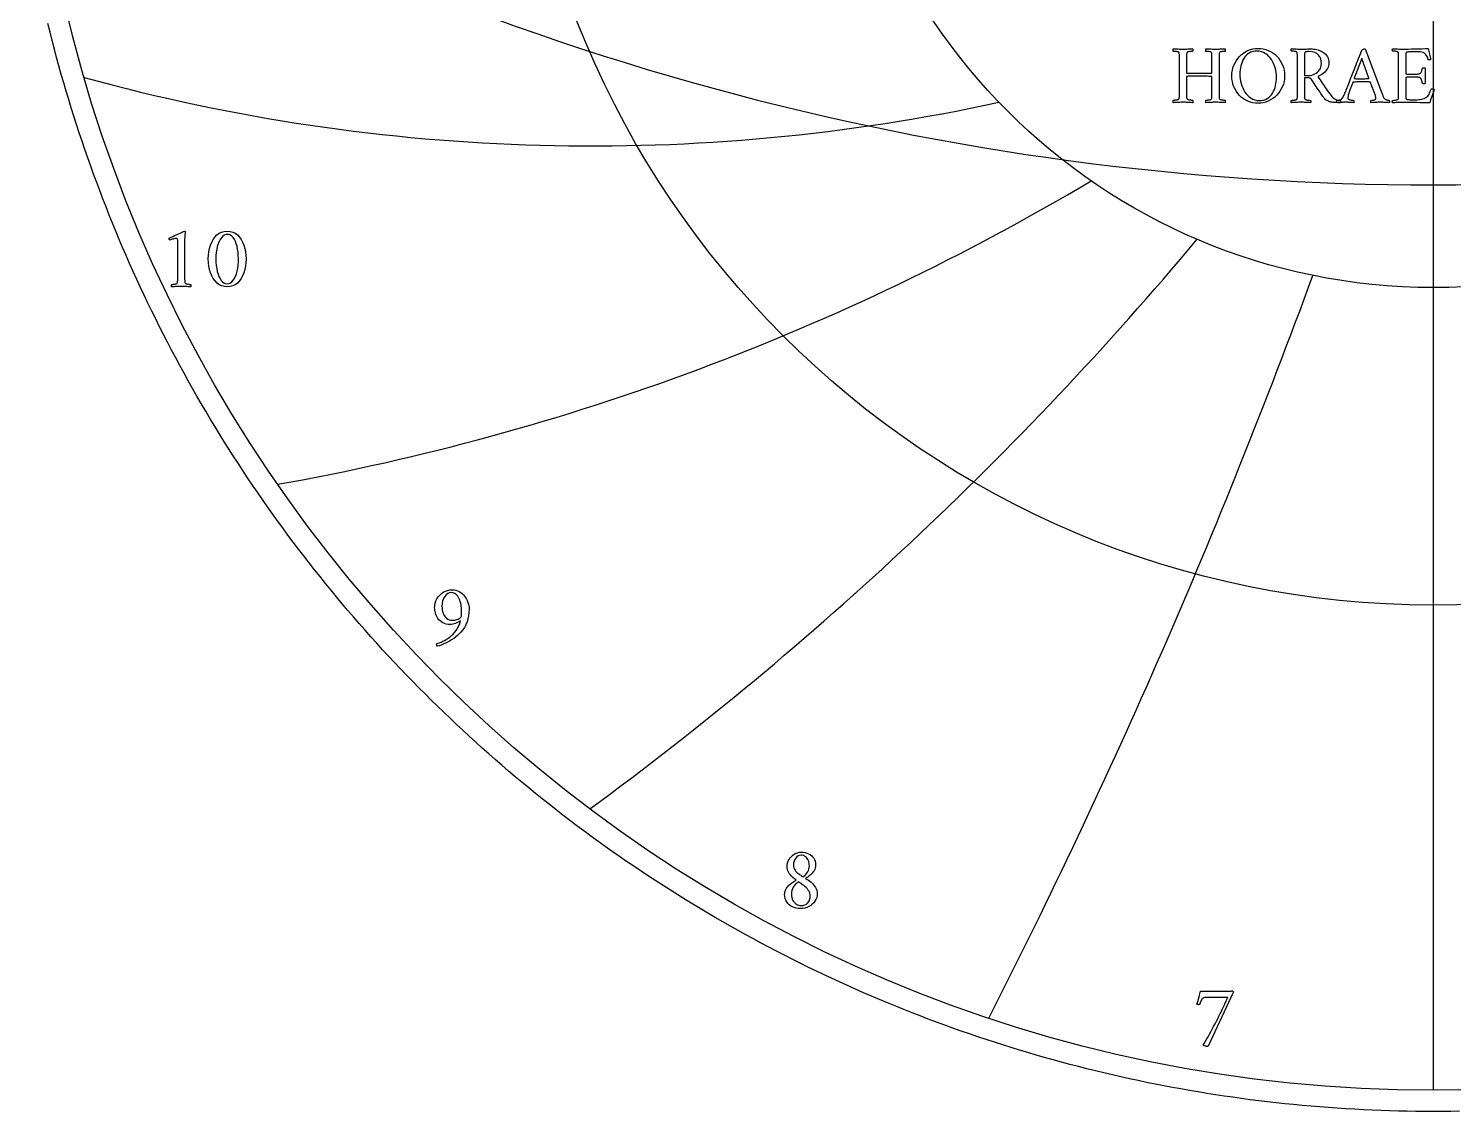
# Model space of a CAD drawing. Header units: millimetres. Extents: x -96 to 96, y -96 to 98.
# Drawn here: x -94.5 to 1.4, y -95.9 to -23.1 of the extents above; entities that cross this region are included whole.
import ezdxf

# ---------------------------------------------------------------- set-up
doc = ezdxf.new("R2010")
doc.units = ezdxf.units.MM
for name, color, linetype in [('CUT_OUTER', 1, 'Continuous'), ('ENGRAVE', 7, 'Continuous'), ('ENGRAVE_FINE', 8, 'Continuous'), ('TEXT', 5, 'Continuous')]:
    doc.layers.add(name, color=color, linetype=linetype)

msp = doc.modelspace()

# ---------------------------------------------------------------- linework, layer by layer
at = {"layer": 'CUT_OUTER'}
msp.add_lwpolyline([(1.7657, -95.9087), (1.1771, -95.9178), (0.5886, -95.9232), (0, -95.925), (-0.5886, -95.9232), (-1.1771, -95.9178), (-1.7657, -95.9087), (-2.3541, -95.8961), (-2.9425, -95.8799), (-3.5307, -95.86), (-4.1189, -95.8365), (-4.7068, -95.8095), (-5.2946, -95.7788), (-5.8822, -95.7445), (-6.4696, -95.7066), (-7.0567, -95.6651), (-7.6435, -95.62), (-8.2301, -95.5713), (-8.8164, -95.519), (-9.4023, -95.4631), (-9.9879, -95.4036), (-10.5731, -95.3405), (-11.1579, -95.2739), (-11.7422, -95.2036), (-12.3262, -95.1298), (-12.9097, -95.0523), (-13.4926, -94.9713), (-14.0751, -94.8868), (-14.6571, -94.7986), (-15.2385, -94.7069), (-15.8193, -94.6116), (-16.3995, -94.5128), (-16.9791, -94.4104), (-17.5581, -94.3044), (-18.1364, -94.1949), (-18.714, -94.0818), (-19.291, -93.9652), (-19.8672, -93.8451), (-20.4426, -93.7214), (-21.0173, -93.5942), (-21.5912, -93.4635), (-22.1642, -93.3293), (-22.7365, -93.1915), (-23.3079, -93.0502), (-23.8784, -92.9055), (-24.448, -92.7572), (-25.0167, -92.6055), (-25.5844, -92.4502), (-26.1512, -92.2915), (-26.717, -92.1293), (-27.2818, -91.9636), (-27.8456, -91.7945), (-28.4083, -91.6219), (-28.9699, -91.4459), (-29.5305, -91.2664), (-30.0899, -91.0835), (-30.6482, -90.8971), (-31.2054, -90.7074), (-31.7614, -90.5142), (-32.3162, -90.3176), (-32.8697, -90.1176), (-33.4221, -89.9142), (-33.9731, -89.7075), (-34.5229, -89.4973), (-35.0714, -89.2838), (-35.6186, -89.0669), (-36.1644, -88.8467), (-36.7089, -88.6231), (-37.252, -88.3962), (-37.7937, -88.166), (-38.334, -87.9324), (-38.8728, -87.6956), (-39.4101, -87.4554), (-39.946, -87.2119), (-40.4804, -86.9652), (-41.0132, -86.7152), (-41.5445, -86.4619), (-42.0743, -86.2053), (-42.6024, -85.9456), (-43.129, -85.6825), (-43.6539, -85.4163), (-44.1772, -85.1468), (-44.6988, -84.8742), (-45.2187, -84.5983), (-45.737, -84.3192), (-46.2535, -84.037), (-46.7682, -83.7516), (-47.2813, -83.4631), (-47.7925, -83.1714), (-48.3019, -82.8766), (-48.8095, -82.5787), (-49.3153, -82.2776), (-49.8192, -81.9735), (-50.3213, -81.6662), (-50.8214, -81.3559), (-51.3196, -81.0426), (-51.8159, -80.7262), (-52.3103, -80.4067), (-52.8027, -80.0842), (-53.2931, -79.7587), (-53.7815, -79.4302), (-54.2678, -79.0987), (-54.7521, -78.7643), (-55.2344, -78.4268), (-55.7146, -78.0864), (-56.1927, -77.7431), (-56.6686, -77.3969), (-57.1425, -77.0477), (-57.6141, -76.6956), (-58.0836, -76.3407), (-58.551, -75.9828), (-59.0161, -75.6221), (-59.479, -75.2586), (-59.9396, -74.8922), (-60.398, -74.523), (-60.8542, -74.151), (-61.308, -73.7762), (-61.7595, -73.3987), (-62.2087, -73.0183), (-62.6556, -72.6353), (-63.1001, -72.2494), (-63.5422, -71.8609), (-63.982, -71.4697), (-64.4193, -71.0757), (-64.8542, -70.6791), (-65.2867, -70.2799), (-65.7167, -69.8779), (-66.1442, -69.4734), (-66.5692, -69.0662), (-66.9917, -68.6565), (-67.4117, -68.2441), (-67.8292, -67.8292), (-68.2441, -67.4117), (-68.6565, -66.9917), (-69.0662, -66.5692), (-69.4734, -66.1442), (-69.8779, -65.7167), (-70.2799, -65.2867), (-70.6791, -64.8542), (-71.0757, -64.4193), (-71.4697, -63.982), (-71.8609, -63.5422), (-72.2494, -63.1001), (-72.6353, -62.6556), (-73.0183, -62.2087), (-73.3987, -61.7595), (-73.7762, -61.308), (-74.151, -60.8542), (-74.523, -60.398), (-74.8922, -59.9396), (-75.2586, -59.479), (-75.6221, -59.0161), (-75.9828, -58.551), (-76.3407, -58.0836), (-76.6956, -57.6141), (-77.0477, -57.1425), (-77.3969, -56.6686), (-77.7431, -56.1927), (-78.0864, -55.7146), (-78.4268, -55.2344), (-78.7643, -54.7521), (-79.0987, -54.2678), (-79.4302, -53.7815), (-79.7587, -53.2931), (-80.0842, -52.8027), (-80.4067, -52.3103), (-80.7262, -51.8159), (-81.0426, -51.3196), (-81.3559, -50.8214), (-81.6662, -50.3213), (-81.9735, -49.8192), (-82.2776, -49.3153), (-82.5787, -48.8095), (-82.8766, -48.3019), (-83.1714, -47.7925), (-83.4631, -47.2813), (-83.7516, -46.7682), (-84.037, -46.2535), (-84.3192, -45.737), (-84.5983, -45.2187), (-84.8742, -44.6988), (-85.1468, -44.1772), (-85.4163, -43.6539), (-85.6825, -43.129), (-85.9456, -42.6024), (-86.2053, -42.0743), (-86.4619, -41.5445), (-86.7152, -41.0132), (-86.9652, -40.4804), (-87.2119, -39.946), (-87.4554, -39.4101), (-87.6956, -38.8728), (-87.9324, -38.334), (-88.166, -37.7937), (-88.3962, -37.252), (-88.6231, -36.7089), (-88.8467, -36.1644), (-89.0669, -35.6186), (-89.2838, -35.0714), (-89.4973, -34.5229), (-89.7075, -33.9731), (-89.9142, -33.4221), (-90.1176, -32.8697), (-90.3176, -32.3162), (-90.5142, -31.7614), (-90.7074, -31.2054), (-90.8971, -30.6482), (-91.0835, -30.0899), (-91.2664, -29.5305), (-91.4459, -28.9699), (-91.6219, -28.4083), (-91.7945, -27.8456), (-91.9636, -27.2818), (-92.1293, -26.717), (-92.2915, -26.1512), (-92.4502, -25.5844), (-92.6055, -25.0167), (-92.7572, -24.448), (-92.9055, -23.8784), (-93.0502, -23.3079), (-93.1915, -22.7365)], dxfattribs=at)
at = {"layer": 'ENGRAVE'}
for points in [[(0, -94.5), (0, 94.5)], [(0, -94.5), (0, -40.492)]]:
    msp.add_lwpolyline(points, dxfattribs=at)
for radius in [94.5, 61.8587, 40.492]:
    msp.add_circle((0, 0), radius, dxfattribs=at)
for centre, radius, start, end in [((-56.5991, 98.0326), 128.9975, 254.649234, 282.251734), ((-106.2724, 106.2724), 162.5243, 280.110978, 300.812853), ((-194.6449, 112.3783), 233.1137, 306.268884, 320.070135), ((-433.4093, 116.1317), 452.9422, 332.979731, 339.880356)]:
    msp.add_arc(centre, radius, start, end, dxfattribs=at)
at = {"layer": 'ENGRAVE_FINE'}
msp.add_arc((0, 150.0866), 183.6731, 239.147014, 300.852986, dxfattribs=at)
at = {"layer": 'TEXT'}
for points in [[(-16.8388, -24.451), (-16.7583, -24.4504), (-16.6788, -24.4489), (-16.6004, -24.4463), (-16.523, -24.4426), (-16.4453, -24.4386), (-16.3658, -24.4349), (-16.2846, -24.4316), (-16.2017, -24.4286), (-16.1921, -24.4424), (-16.1856, -24.4614), (-16.1823, -24.4857), (-16.1821, -24.5152), (-16.1844, -24.5448), (-16.1884, -24.569), (-16.1942, -24.5881), (-16.2017, -24.6019), (-16.2219, -24.6024), (-16.2492, -24.604), (-16.2834, -24.6066), (-16.3246, -24.6102), (-16.3686, -24.615), (-16.4112, -24.6207), (-16.4525, -24.6275), (-16.4923, -24.6354), (-16.5272, -24.6448), (-16.5538, -24.6564), (-16.5719, -24.67), (-16.5817, -24.6857), (-16.5892, -24.7157), (-16.595, -24.75), (-16.599, -24.7884), (-16.6013, -24.831), (-16.6025, -24.8768), (-16.6034, -24.9246), (-16.6039, -24.9746), (-16.6041, -25.0266), (-16.6041, -25.035), (-16.6041, -25.0434), (-16.6041, -25.0518), (-16.6041, -25.0601), (-16.6041, -25.0685), (-16.6041, -25.0769), (-16.6041, -25.0853), (-16.6041, -25.0937), (-16.6041, -26.0493), (-16.6037, -26.052), (-16.6027, -26.0542), (-16.6009, -26.0562), (-16.5985, -26.0577), (-16.596, -26.0589), (-16.5943, -26.0598), (-16.5932, -26.0603), (-16.5929, -26.0605), (-16.4916, -26.0633), (-16.3889, -26.0661), (-16.2848, -26.0689), (-16.1793, -26.0717), (-16.0721, -26.0741), (-15.9628, -26.0759), (-15.8513, -26.0769), (-15.7378, -26.0773), (-15.6381, -26.0769), (-15.5345, -26.0759), (-15.4271, -26.0741), (-15.3159, -26.0717), (-15.2053, -26.0689), (-15.1, -26.0661), (-14.9999, -26.0633), (-14.9051, -26.0605), (-14.9047, -26.0602), (-14.9037, -26.0591), (-14.9019, -26.0574), (-14.8995, -26.0549), (-14.8971, -26.0521), (-14.8953, -26.0493), (-14.8943, -26.0465), (-14.8939, -26.0438), (-14.8939, -25.0937), (-14.8941, -25.0331), (-14.8946, -24.9742), (-14.8955, -24.9171), (-14.8967, -24.8617), (-14.8993, -24.8099), (-14.9044, -24.7632), (-14.9119, -24.7218), (-14.9219, -24.6857), (-14.9294, -24.67), (-14.9463, -24.6564), (-14.9727, -24.6448), (-15.0085, -24.6354), (-15.0493, -24.6275), (-15.0909, -24.6207), (-15.1332, -24.615), (-15.1761, -24.6102), (-15.2161, -24.6066), (-15.2495, -24.604), (-15.2762, -24.6024), (-15.2963, -24.6019), (-15.3038, -24.5881), (-15.3096, -24.569), (-15.3136, -24.5448), (-15.3159, -24.5152), (-15.3157, -24.4857), (-15.3124, -24.4614), (-15.3059, -24.4424), (-15.2963, -24.4286), (-15.213, -24.4316), (-15.1307, -24.4349), (-15.0495, -24.4386), (-14.9694, -24.4426), (-14.8899, -24.4463), (-14.8108, -24.4489), (-14.732, -24.4504), (-14.6536, -24.451), (-14.5731, -24.4504), (-14.4936, -24.4489), (-14.4152, -24.4463), (-14.3378, -24.4426), (-14.2601, -24.4386), (-14.1807, -24.4349), (-14.0994, -24.4316), (-14.0165, -24.4286), (-14.0069, -24.4424), (-14.0004, -24.4614), (-13.9971, -24.4857), (-13.9969, -24.5152), (-13.9992, -24.5448), (-14.0032, -24.569), (-14.009, -24.5881), (-14.0165, -24.6019), (-14.0366, -24.6024), (-14.0633, -24.604), (-14.0966, -24.6066), (-14.1366, -24.6102), (-14.1794, -24.615), (-14.2212, -24.6207), (-14.2619, -24.6275), (-14.3015, -24.6354), (-14.3364, -24.6448), (-14.363, -24.6564), (-14.3811, -24.67), (-14.3909, -24.6857), (-14.4009, -24.7218), (-14.4084, -24.7632), (-14.4135, -24.8099), (-14.4161, -24.8617), (-14.4173, -24.9171), (-14.4182, -24.9742), (-14.4187, -25.0331), (-14.4189, -25.0937), (-14.4189, -27.3906), (-14.4187, -27.4511), (-14.4182, -27.5094), (-14.4173, -27.5656), (-14.4161, -27.6198), (-14.4135, -27.6704), (-14.4084, -27.7162), (-14.4009, -27.757), (-14.3909, -27.793), (-14.3811, -27.8066), (-14.363, -27.8196), (-14.3364, -27.8318), (-14.3015, -27.8433), (-14.2619, -27.8536), (-14.2212, -27.8622), (-14.1794, -27.869), (-14.1366, -27.8741), (-14.0966, -27.8777), (-14.0633, -27.8803), (-14.0366, -27.8819), (-14.0165, -27.8824), (-14.009, -27.8962), (-14.0032, -27.9153), (-13.9992, -27.9395), (-13.9969, -27.9691), (-13.9971, -27.9986), (-14.0004, -28.0229), (-14.0069, -28.0419), (-14.0165, -28.0557), (-14.0994, -28.0503), (-14.1807, -28.0452), (-14.2601, -28.0405), (-14.3378, -28.0361), (-14.4152, -28.0325), (-14.4936, -28.0298), (-14.5731, -28.0283), (-14.6536, -28.0277), (-14.732, -28.0283), (-14.8108, -28.0298), (-14.8899, -28.0325), (-14.9694, -28.0361), (-15.0495, -28.0405), (-15.1307, -28.0452), (-15.213, -28.0503), (-15.2963, -28.0557), (-15.3059, -28.0419), (-15.3124, -28.0229), (-15.3157, -27.9986), (-15.3159, -27.9691), (-15.3136, -27.9395), (-15.3096, -27.9153), (-15.3038, -27.8962), (-15.2963, -27.8824), (-15.2762, -27.8819), (-15.2495, -27.8803), (-15.2161, -27.8777), (-15.1761, -27.8741), (-15.1332, -27.869), (-15.0909, -27.8622), (-15.0493, -27.8536), (-15.0085, -27.8433), (-14.9727, -27.8318), (-14.9463, -27.8196), (-14.9294, -27.8066), (-14.9219, -27.793), (-14.9119, -27.757), (-14.9044, -27.7162), (-14.8993, -27.6704), (-14.8967, -27.6198), (-14.8955, -27.5656), (-14.8946, -27.5094), (-14.8941, -27.4511), (-14.8939, -27.3906), (-14.8939, -26.3064), (-14.8943, -26.3014), (-14.8953, -26.2973), (-14.8971, -26.2944), (-14.8995, -26.2925), (-14.9019, -26.2912), (-14.9037, -26.2904), (-14.9047, -26.2898), (-14.9051, -26.2897), (-15.0017, -26.2867), (-15.1014, -26.2834), (-15.2043, -26.2797), (-15.3103, -26.2757), (-15.4177, -26.272), (-15.5247, -26.2694), (-15.6314, -26.2678), (-15.7378, -26.2673), (-15.9152, -26.2677), (-16.0675, -26.2687), (-16.1947, -26.2704), (-16.2967, -26.2729), (-16.3784, -26.2757), (-16.4448, -26.2785), (-16.4958, -26.2813), (-16.5314, -26.2841), (-16.5566, -26.2869), (-16.5761, -26.2897), (-16.5901, -26.2925), (-16.5985, -26.2952), (-16.6009, -26.2979), (-16.6027, -26.3001), (-16.6037, -26.3021), (-16.6041, -26.3036), (-16.6041, -26.3049), (-16.6041, -26.3057), (-16.6041, -26.3062), (-16.6041, -26.3064), (-16.6041, -27.3906), (-16.6041, -27.399), (-16.6041, -27.4074), (-16.6041, -27.4158), (-16.6041, -27.4242), (-16.6041, -27.4325), (-16.6041, -27.4409), (-16.6041, -27.4493), (-16.6041, -27.4577), (-16.6039, -27.5096), (-16.6034, -27.559), (-16.6025, -27.606), (-16.6013, -27.6505), (-16.599, -27.6919), (-16.595, -27.7294), (-16.5892, -27.7632), (-16.5817, -27.793), (-16.5719, -27.8066), (-16.5538, -27.8196), (-16.5272, -27.8318), (-16.4923, -27.8433), (-16.4525, -27.8536), (-16.4112, -27.8622), (-16.3686, -27.869), (-16.3246, -27.8741), (-16.2834, -27.8777), (-16.2492, -27.8803), (-16.2219, -27.8819), (-16.2017, -27.8824), (-16.1942, -27.8962), (-16.1884, -27.9153), (-16.1844, -27.9395), (-16.1821, -27.9691), (-16.1823, -27.9986), (-16.1856, -28.0229), (-16.1921, -28.0419), (-16.2017, -28.0557), (-16.2846, -28.0503), (-16.3658, -28.0452), (-16.4453, -28.0405), (-16.523, -28.0361), (-16.6004, -28.0325), (-16.6788, -28.0298), (-16.7583, -28.0283), (-16.8388, -28.0277), (-16.9174, -28.0283), (-16.9967, -28.0298), (-17.0767, -28.0325), (-17.1573, -28.0361), (-17.2387, -28.0405), (-17.3208, -28.0452), (-17.4036, -28.0503), (-17.4871, -28.0557), (-17.4967, -28.0419), (-17.5031, -28.0229), (-17.5065, -27.9986), (-17.5066, -27.9691), (-17.5044, -27.9395), (-17.5003, -27.9153), (-17.4946, -27.8962), (-17.4871, -27.8824), (-17.4668, -27.8819), (-17.4396, -27.8803), (-17.4053, -27.8777), (-17.3641, -27.8741), (-17.3199, -27.869), (-17.2768, -27.8622), (-17.2347, -27.8536), (-17.1937, -27.8433), (-17.1579, -27.8318), (-17.1315, -27.8196), (-17.1146, -27.8066), (-17.107, -27.793), (-17.0971, -27.757), (-17.0896, -27.7162), (-17.0845, -27.6704), (-17.0819, -27.6198), (-17.0807, -27.5656), (-17.0798, -27.5094), (-17.0793, -27.4511), (-17.0791, -27.3906), (-17.0791, -25.0937), (-17.0793, -25.0331), (-17.0798, -24.9742), (-17.0807, -24.9171), (-17.0819, -24.8617), (-17.0845, -24.8099), (-17.0896, -24.7632), (-17.0971, -24.7218), (-17.107, -24.6857), (-17.1146, -24.67), (-17.1315, -24.6564), (-17.1579, -24.6448), (-17.1937, -24.6354), (-17.2347, -24.6275), (-17.2768, -24.6207), (-17.3199, -24.615), (-17.3641, -24.6102), (-17.4053, -24.6066), (-17.4396, -24.604), (-17.4668, -24.6024), (-17.4871, -24.6019), (-17.4946, -24.5881), (-17.5003, -24.569), (-17.5044, -24.5448), (-17.5066, -24.5152), (-17.5065, -24.4857), (-17.5031, -24.4614), (-17.4967, -24.4424), (-17.4871, -24.4286), (-17.4036, -24.4316), (-17.3208, -24.4349), (-17.2387, -24.4386), (-17.1573, -24.4426), (-17.0767, -24.4463), (-16.9967, -24.4489), (-16.9174, -24.4504), (-16.8388, -24.451)], [(-11.7922, -24.4007), (-11.6132, -24.4091), (-11.4394, -24.4342), (-11.2709, -24.4761), (-11.1076, -24.5348), (-10.9516, -24.609), (-10.8051, -24.6976), (-10.668, -24.8004), (-10.5403, -24.9176), (-10.4238, -25.0476), (-10.3203, -25.1887), (-10.2296, -25.341), (-10.1519, -25.5044), (-10.0895, -25.6779), (-10.045, -25.86), (-10.0183, -26.0509), (-10.0094, -26.2505), (-10.0183, -26.44), (-10.045, -26.6229), (-10.0895, -26.7991), (-10.1519, -26.9687), (-10.2296, -27.1301), (-10.3203, -27.2817), (-10.4238, -27.4235), (-10.5403, -27.5555), (-10.668, -27.6757), (-10.8051, -27.7818), (-10.9516, -27.8741), (-11.1076, -27.9523), (-11.2709, -28.0146), (-11.4394, -28.0592), (-11.6132, -28.0859), (-11.7922, -28.0948), (-11.9687, -28.0864), (-12.1408, -28.0613), (-12.3083, -28.0194), (-12.4712, -27.9607), (-12.627, -27.8865), (-12.773, -27.7979), (-12.9092, -27.695), (-13.0357, -27.5779), (-13.1508, -27.4479), (-13.2529, -27.3068), (-13.3422, -27.1545), (-13.4185, -26.991), (-13.4796, -26.818), (-13.5233, -26.6369), (-13.5495, -26.4477), (-13.5582, -26.2505), (-13.5495, -26.0609), (-13.5233, -25.8775), (-13.4796, -25.7004), (-13.4185, -25.5296), (-13.3422, -25.367), (-13.2529, -25.2145), (-13.1508, -25.0722), (-13.0357, -24.94), (-12.9092, -24.8198), (-12.773, -24.7136), (-12.627, -24.6214), (-12.4712, -24.5432), (-12.3083, -24.4808), (-12.1408, -24.4363), (-11.9687, -24.4096), (-11.7922, -24.4007)], [(-11.8704, -24.5851), (-12.0185, -24.5937), (-12.1554, -24.6193), (-12.2812, -24.6621), (-12.3958, -24.722), (-12.4997, -24.7959), (-12.5935, -24.8806), (-12.6771, -24.9761), (-12.7506, -25.0825), (-12.8146, -25.1974), (-12.8694, -25.3186), (-12.9152, -25.4461), (-12.9518, -25.5799), (-12.98, -25.7168), (-13, -25.8537), (-13.0121, -25.9907), (-13.0161, -26.1276), (-13.0107, -26.2867), (-12.9944, -26.4454), (-12.9674, -26.6038), (-12.9295, -26.7619), (-12.8811, -26.9163), (-12.8226, -27.0637), (-12.754, -27.2041), (-12.6752, -27.3375), (-12.5866, -27.461), (-12.4887, -27.5716), (-12.3813, -27.6692), (-12.2644, -27.7539), (-12.1382, -27.8224), (-12.0025, -27.8713), (-11.8573, -27.9006), (-11.7028, -27.9104), (-11.5547, -27.9018), (-11.4177, -27.8762), (-11.292, -27.8334), (-11.1774, -27.7735), (-11.0733, -27.6992), (-10.979, -27.6135), (-10.8945, -27.5162), (-10.8197, -27.4074), (-10.7546, -27.2899), (-10.6989, -27.1664), (-10.6526, -27.037), (-10.6158, -26.9016), (-10.5876, -26.7635), (-10.5676, -26.6257), (-10.5555, -26.4882), (-10.5515, -26.3511), (-10.5569, -26.1922), (-10.5731, -26.034), (-10.6002, -25.8764), (-10.6381, -25.7196), (-10.6867, -25.5666), (-10.7457, -25.4206), (-10.8152, -25.2816), (-10.8952, -25.1496), (-10.985, -25.0275), (-11.0838, -24.9183), (-11.1917, -24.8221), (-11.3088, -24.7388), (-11.435, -24.6715), (-11.5707, -24.6235), (-11.7159, -24.5947), (-11.8704, -24.5851)], [(-8.1316, -24.4398), (-8.0387, -24.4436), (-7.9444, -24.4552), (-7.8486, -24.4744), (-7.7515, -24.5013), (-7.6557, -24.5355), (-7.5636, -24.5767), (-7.4754, -24.6249), (-7.3911, -24.6801), (-7.3127, -24.7425), (-7.2423, -24.8121), (-7.1799, -24.8892), (-7.1256, -24.9735), (-7.0816, -25.0652), (-7.0502, -25.1642), (-7.0313, -25.2706), (-7.025, -25.3843), (-7.0318, -25.4814), (-7.0523, -25.5771), (-7.0863, -25.6714), (-7.134, -25.7643), (-7.1923, -25.8537), (-7.2583, -25.9376), (-7.332, -26.0158), (-7.4134, -26.0885), (-7.4995, -26.1534), (-7.5874, -26.2086), (-7.677, -26.254), (-7.7683, -26.2897), (-7.6964, -26.4074), (-7.6258, -26.5202), (-7.5566, -26.6281), (-7.4889, -26.7312), (-7.4211, -26.8316), (-7.3519, -26.9317), (-7.2814, -27.0314), (-7.2094, -27.1308), (-7.1347, -27.2326), (-7.0557, -27.3396), (-6.9726, -27.4519), (-6.8853, -27.5695), (-6.8254, -27.6428), (-6.763, -27.7064), (-6.6982, -27.7602), (-6.631, -27.8042), (-6.5571, -27.8395), (-6.4724, -27.8671), (-6.3769, -27.887), (-6.2705, -27.8992), (-6.2615, -27.9128), (-6.2566, -27.9313), (-6.2559, -27.9547), (-6.2594, -27.983), (-6.2646, -28.0106), (-6.2691, -28.0319), (-6.273, -28.047), (-6.2761, -28.0557), (-6.4073, -28.0545), (-6.5269, -28.0508), (-6.635, -28.0447), (-6.7316, -28.0361), (-6.8163, -28.0258), (-6.8888, -28.0145), (-6.949, -28.0021), (-6.9971, -27.9886), (-7.0278, -27.9759), (-7.0641, -27.96), (-7.106, -27.9409), (-7.1535, -27.9188), (-7.2035, -27.8903), (-7.2527, -27.8524), (-7.3013, -27.8051), (-7.3492, -27.7483), (-7.3694, -27.7207), (-7.3967, -27.6826), (-7.4309, -27.6341), (-7.4721, -27.5751), (-7.5189, -27.5073), (-7.5699, -27.4325), (-7.6251, -27.3508), (-7.6845, -27.2621), (-7.747, -27.1683), (-7.8116, -27.0714), (-7.8783, -26.9713), (-7.9471, -26.8681), (-8.0163, -26.7638), (-8.0841, -26.6606), (-8.1504, -26.5584), (-8.2154, -26.4573), (-8.2426, -26.428), (-8.2797, -26.407), (-8.3265, -26.3944), (-8.3831, -26.3903), (-8.6681, -26.3903), (-8.6681, -27.4074), (-8.6681, -27.4158), (-8.6681, -27.4242), (-8.6681, -27.4325), (-8.6681, -27.4409), (-8.6681, -27.4493), (-8.6681, -27.4577), (-8.6681, -27.4661), (-8.6681, -27.4745), (-8.6679, -27.5263), (-8.6674, -27.5758), (-8.6665, -27.6227), (-8.6653, -27.6673), (-8.663, -27.7087), (-8.659, -27.7462), (-8.6532, -27.7799), (-8.6457, -27.8098), (-8.636, -27.8234), (-8.6178, -27.8363), (-8.5912, -27.8486), (-8.5563, -27.8601), (-8.5165, -27.8704), (-8.4753, -27.8789), (-8.4327, -27.8858), (-8.3887, -27.8908), (-8.3474, -27.8945), (-8.3132, -27.8971), (-8.286, -27.8987), (-8.2657, -27.8992), (-8.2582, -27.9125), (-8.2524, -27.9299), (-8.2484, -27.9516), (-8.2461, -27.9774), (-8.2463, -28.0033), (-8.2496, -28.025), (-8.2561, -28.0424), (-8.2657, -28.0557), (-8.3487, -28.0503), (-8.4299, -28.0452), (-8.5093, -28.0405), (-8.5871, -28.0361), (-8.6644, -28.0325), (-8.7428, -28.0298), (-8.8223, -28.0283), (-8.9028, -28.0277), (-8.9814, -28.0283), (-9.0607, -28.0298), (-9.1407, -28.0325), (-9.2214, -28.0361), (-9.3028, -28.0405), (-9.3848, -28.0452), (-9.4676, -28.0503), (-9.5511, -28.0557), (-9.5607, -28.0424), (-9.5672, -28.025), (-9.5705, -28.0033), (-9.5707, -27.9774), (-9.5684, -27.9516), (-9.5644, -27.9299), (-9.5586, -27.9125), (-9.5511, -27.8992), (-9.5308, -27.8987), (-9.5036, -27.8971), (-9.4694, -27.8945), (-9.4282, -27.8908), (-9.384, -27.8858), (-9.3408, -27.8789), (-9.2987, -27.8704), (-9.2577, -27.8601), (-9.2219, -27.8486), (-9.1955, -27.8363), (-9.1786, -27.8234), (-9.1711, -27.8098), (-9.1611, -27.7738), (-9.1536, -27.7329), (-9.1485, -27.6872), (-9.1459, -27.6365), (-9.1447, -27.5824), (-9.1438, -27.5262), (-9.1433, -27.4678), (-9.1431, -27.4074), (-9.1487, -25.0769), (-9.1489, -25.0163), (-9.1494, -24.9574), (-9.1503, -24.9003), (-9.1515, -24.845), (-9.1541, -24.7931), (-9.1592, -24.7465), (-9.1667, -24.7051), (-9.1767, -24.6689), (-9.1842, -24.6532), (-9.2011, -24.6396), (-9.2275, -24.6281), (-9.2633, -24.6186), (-9.3042, -24.6108), (-9.3457, -24.604), (-9.388, -24.5982), (-9.4309, -24.5935), (-9.4709, -24.5898), (-9.5043, -24.5872), (-9.531, -24.5856), (-9.5511, -24.5851), (-9.5586, -24.5718), (-9.5644, -24.5544), (-9.5684, -24.5327), (-9.5707, -24.5069), (-9.5705, -24.481), (-9.5672, -24.4594), (-9.5607, -24.4419), (-9.5511, -24.4286), (-9.4678, -24.4316), (-9.3855, -24.4349), (-9.3043, -24.4386), (-9.2242, -24.4426), (-9.1447, -24.4463), (-9.0656, -24.4489), (-8.9868, -24.4504), (-8.9084, -24.451), (-8.8258, -24.4506), (-8.74, -24.4496), (-8.6511, -24.4478), (-8.5591, -24.4454), (-8.4622, -24.4429), (-8.3586, -24.4412), (-8.2484, -24.4401), (-8.1316, -24.4398)], [(-7.5336, -25.4346), (-7.5456, -25.2638), (-7.5818, -25.109), (-7.642, -24.9704), (-7.7264, -24.8478), (-7.839, -24.7475), (-7.9842, -24.6759), (-8.1618, -24.633), (-8.3719, -24.6186), (-8.4004, -24.619), (-8.4355, -24.62), (-8.4772, -24.6218), (-8.5256, -24.6242), (-8.5719, -24.6291), (-8.6073, -24.6382), (-8.6319, -24.6515), (-8.6457, -24.6689), (-8.6557, -24.6984), (-8.6632, -24.7367), (-8.6683, -24.7837), (-8.6709, -24.8394), (-8.6721, -24.8996), (-8.673, -24.9602), (-8.6735, -25.0212), (-8.6737, -25.0825), (-8.6681, -26.2226), (-8.3775, -26.2226), (-8.2725, -26.2165), (-8.17, -26.1981), (-8.0699, -26.1676), (-7.9723, -26.1248), (-7.8803, -26.071), (-7.7969, -26.0074), (-7.7224, -25.9341), (-7.6565, -25.8509), (-7.6027, -25.7589), (-7.5643, -25.6588), (-7.5413, -25.5507), (-7.5336, -25.4346)], [(-5.8905, -27.2789), (-5.8872, -27.2703), (-5.8772, -27.2446), (-5.8606, -27.2018), (-5.8374, -27.1419), (-5.8086, -27.0674), (-5.7752, -26.9806), (-5.7373, -26.8815), (-5.6949, -26.7703), (-5.6486, -26.6496), (-5.5992, -26.5223), (-5.5466, -26.3883), (-5.4909, -26.2477), (-5.4334, -26.1028), (-5.3756, -25.9557), (-5.3175, -25.8066), (-5.259, -25.6553), (-5.2008, -25.5046), (-5.1437, -25.357), (-5.0876, -25.2126), (-5.0326, -25.0713), (-4.9797, -24.9358), (-4.9299, -24.8086), (-4.8833, -24.6899), (-4.8398, -24.5795), (-4.8253, -24.5565), (-4.8042, -24.532), (-4.7764, -24.5062), (-4.742, -24.4789), (-4.7066, -24.4545), (-4.6757, -24.437), (-4.6493, -24.4265), (-4.6275, -24.423), (-4.6224, -24.4232), (-4.6184, -24.4237), (-4.6154, -24.4246), (-4.6135, -24.4258), (-4.6116, -24.4274), (-4.6086, -24.4293), (-4.6046, -24.4316), (-4.5995, -24.4342), (-3.4874, -27.3515), (-3.4325, -27.4954), (-3.3909, -27.603), (-3.3627, -27.6743), (-3.3476, -27.7092), (-3.3303, -27.7389), (-3.3064, -27.7665), (-3.2759, -27.792), (-3.2387, -27.8154), (-3.1981, -27.8362), (-3.1576, -27.8538), (-3.1171, -27.8683), (-3.0766, -27.8796), (-3.0397, -27.8882), (-3.0102, -27.8943), (-2.988, -27.898), (-2.9732, -27.8992), (-2.9638, -27.9151), (-2.9578, -27.9348), (-2.9554, -27.9584), (-2.9564, -27.9858), (-2.9592, -28.0122), (-2.962, -28.0326), (-2.9648, -28.0471), (-2.9676, -28.0557), (-3.0465, -28.0503), (-3.1213, -28.0452), (-3.1919, -28.0405), (-3.2582, -28.0361), (-3.3256, -28.0325), (-3.3993, -28.0298), (-3.4793, -28.0283), (-3.5656, -28.0277), (-3.6566, -28.0283), (-3.7395, -28.0298), (-3.8145, -28.0325), (-3.8814, -28.0361), (-3.9482, -28.0405), (-4.0232, -28.0452), (-4.1061, -28.0503), (-4.1971, -28.0557), (-4.2067, -28.0424), (-4.2132, -28.025), (-4.2165, -28.0033), (-4.2167, -27.9774), (-4.2141, -27.9516), (-4.209, -27.9299), (-4.2015, -27.9125), (-4.1915, -27.8992), (-4.1629, -27.898), (-4.1273, -27.8943), (-4.0846, -27.8882), (-4.035, -27.8796), (-3.9861, -27.869), (-3.9456, -27.8566), (-3.9135, -27.8424), (-3.8897, -27.8266), (-3.88, -27.8133), (-3.873, -27.7958), (-3.8688, -27.7742), (-3.8674, -27.7483), (-3.8697, -27.7188), (-3.8765, -27.6805), (-3.8878, -27.6336), (-3.9037, -27.5779), (-3.9231, -27.5159), (-3.9449, -27.45), (-3.9692, -27.3803), (-3.9959, -27.3068), (-4.0239, -27.2319), (-4.0518, -27.158), (-4.0798, -27.0852), (-4.1077, -27.0134), (-4.1344, -26.9453), (-4.1587, -26.8835), (-4.1805, -26.8279), (-4.1999, -26.7787), (-4.2158, -26.7383), (-4.2272, -26.7095), (-4.234, -26.6922), (-4.2362, -26.6865), (-4.2369, -26.6858), (-4.239, -26.6837), (-4.2425, -26.6802), (-4.2474, -26.6753), (-4.253, -26.6704), (-4.2586, -26.6669), (-4.2642, -26.6648), (-4.2698, -26.6641), (-4.3141, -26.6617), (-4.3634, -26.6599), (-4.4175, -26.6589), (-4.4766, -26.6585), (-4.537, -26.6585), (-4.5953, -26.6585), (-4.6516, -26.6585), (-4.7057, -26.6585), (-4.7197, -26.6585), (-4.7336, -26.6585), (-4.7476, -26.6585), (-4.7616, -26.6585), (-4.7752, -26.6585), (-4.7881, -26.6585), (-4.8004, -26.6585), (-4.8119, -26.6585), (-4.8926, -26.6587), (-4.967, -26.6592), (-5.0351, -26.6601), (-5.0969, -26.6613), (-5.1598, -26.6632), (-5.231, -26.6662), (-5.3107, -26.6702), (-5.3987, -26.6753), (-5.4018, -26.6758), (-5.4057, -26.6774), (-5.4102, -26.68), (-5.4155, -26.6837), (-5.4203, -26.6873), (-5.4238, -26.6899), (-5.4259, -26.6915), (-5.4266, -26.692), (-5.4293, -26.699), (-5.4371, -26.72), (-5.4502, -26.7549), (-5.4686, -26.8038), (-5.4906, -26.8623), (-5.5147, -26.9261), (-5.5409, -26.9951), (-5.5691, -27.0693), (-5.5976, -27.1449), (-5.6243, -27.2181), (-5.6493, -27.2888), (-5.6725, -27.3571), (-5.6954, -27.4242), (-5.7138, -27.4856), (-5.7276, -27.5415), (-5.7368, -27.5918), (-5.7429, -27.6369), (-5.7473, -27.6771), (-5.7499, -27.7123), (-5.7508, -27.7427), (-5.7454, -27.7719), (-5.7291, -27.7979), (-5.7021, -27.8208), (-5.6642, -27.8405), (-5.6205, -27.8571), (-5.5761, -27.8706), (-5.5311, -27.8809), (-5.4853, -27.888), (-5.4436, -27.8929), (-5.4106, -27.8964), (-5.3863, -27.8985), (-5.3707, -27.8992), (-5.3655, -27.9078), (-5.361, -27.9223), (-5.3571, -27.9427), (-5.354, -27.9691), (-5.3522, -27.9965), (-5.3526, -28.0201), (-5.355, -28.0398), (-5.3596, -28.0557), (-5.4107, -28.0529), (-5.4581, -28.0501), (-5.5016, -28.0473), (-5.5412, -28.0445), (-5.5789, -28.0417), (-5.6167, -28.0389), (-5.6544, -28.0361), (-5.6921, -28.0333), (-5.7328, -28.0309), (-5.7794, -28.0291), (-5.832, -28.0281), (-5.8905, -28.0277), (-5.9495, -28.0281), (-6.0037, -28.0291), (-6.0529, -28.0309), (-6.0973, -28.0333), (-6.1392, -28.0361), (-6.1811, -28.0389), (-6.223, -28.0417), (-6.2649, -28.0445), (-6.3097, -28.0473), (-6.36, -28.0501), (-6.4158, -28.0529), (-6.4773, -28.0557), (-6.4822, -28.0471), (-6.4857, -28.0326), (-6.4878, -28.0122), (-6.4885, -27.9858), (-6.4878, -27.9584), (-6.4857, -27.9348), (-6.4822, -27.9151), (-6.4773, -27.8992), (-6.4478, -27.8976), (-6.4096, -27.8929), (-6.3626, -27.8851), (-6.3069, -27.8741), (-6.2518, -27.8596), (-6.207, -27.8412), (-6.1722, -27.819), (-6.1476, -27.793), (-6.1072, -27.7384), (-6.07, -27.6805), (-6.036, -27.6196), (-6.0051, -27.5555), (-5.9759, -27.489), (-5.9471, -27.4207), (-5.9186, -27.3506), (-5.8905, -27.2789)], [(-2.0958, -24.451), (-1.8981, -24.4499), (-1.6906, -24.4468), (-1.4733, -24.4415), (-1.2463, -24.4342), (-1.0157, -24.4269), (-0.788, -24.4216), (-0.5631, -24.4185), (-0.3409, -24.4174), (-0.3259, -24.5187), (-0.3088, -24.6158), (-0.2896, -24.7087), (-0.2683, -24.7975), (-0.2463, -24.8848), (-0.2249, -24.9735), (-0.2043, -25.0636), (-0.1844, -25.1551), (-0.2008, -25.1674), (-0.2222, -25.1761), (-0.2483, -25.1813), (-0.2794, -25.1831), (-0.3116, -25.1806), (-0.3353, -25.1733), (-0.3507, -25.1611), (-0.3577, -25.144), (-0.4069, -24.9941), (-0.4653, -24.8743), (-0.5327, -24.7845), (-0.6092, -24.7248), (-0.6937, -24.6857), (-0.7852, -24.6578), (-0.8837, -24.641), (-0.9892, -24.6354), (-1.4587, -24.6354), (-1.4789, -24.6356), (-1.5062, -24.6361), (-1.5404, -24.637), (-1.5816, -24.6382), (-1.6256, -24.6401), (-1.6682, -24.6431), (-1.7094, -24.6471), (-1.7493, -24.6522), (-1.7842, -24.6588), (-1.8107, -24.6675), (-1.8289, -24.6784), (-1.8387, -24.6913), (-1.8462, -24.7213), (-1.852, -24.7556), (-1.856, -24.794), (-1.8582, -24.8366), (-1.8595, -24.8817), (-1.8603, -24.9274), (-1.8609, -24.9739), (-1.861, -25.021), (-1.861, -25.0395), (-1.861, -25.0559), (-1.861, -25.0703), (-1.861, -25.0825), (-1.861, -26.0996), (-1.8565, -26.1098), (-1.8429, -26.1178), (-1.8202, -26.1237), (-1.7884, -26.1276), (-1.751, -26.13), (-1.7115, -26.1318), (-1.67, -26.1328), (-1.6263, -26.1332), (-1.3413, -26.1332), (-1.2489, -26.1325), (-1.1673, -26.1304), (-1.0966, -26.1269), (-1.0367, -26.122), (-0.9859, -26.1147), (-0.9424, -26.1038), (-0.9062, -26.0895), (-0.8774, -26.0717), (-0.8537, -26.0497), (-0.8327, -26.0228), (-0.8146, -25.991), (-0.7992, -25.9543), (-0.7849, -25.9117), (-0.7698, -25.8621), (-0.7541, -25.8055), (-0.7377, -25.742), (-0.7307, -25.7248), (-0.7154, -25.7126), (-0.6916, -25.7053), (-0.6595, -25.7028), (-0.6284, -25.7046), (-0.6022, -25.7098), (-0.5809, -25.7186), (-0.5645, -25.7308), (-0.5645, -26.7591), (-0.5784, -26.7689), (-0.598, -26.7759), (-0.6231, -26.7801), (-0.6539, -26.7815), (-0.6843, -26.779), (-0.7084, -26.7717), (-0.7262, -26.7595), (-0.7377, -26.7423), (-0.7564, -26.6695), (-0.7733, -26.6075), (-0.7885, -26.5563), (-0.802, -26.516), (-0.8142, -26.4839), (-0.8257, -26.4573), (-0.8366, -26.4364), (-0.8467, -26.421), (-0.857, -26.4089), (-0.8683, -26.3979), (-0.8807, -26.388), (-0.8942, -26.3791), (-0.9127, -26.3688), (-0.9403, -26.3602), (-0.977, -26.3534), (-1.0227, -26.3483), (-1.0743, -26.3445), (-1.1282, -26.3414), (-1.1846, -26.3389), (-1.2435, -26.3372), (-1.3027, -26.3359), (-1.3602, -26.3351), (-1.4159, -26.3345), (-1.4698, -26.3344), (-1.5074, -26.3345), (-1.5474, -26.3351), (-1.5898, -26.3359), (-1.6347, -26.3372), (-1.6792, -26.3389), (-1.7206, -26.3414), (-1.7589, -26.3445), (-1.794, -26.3483), (-1.8233, -26.3538), (-1.8443, -26.3616), (-1.8568, -26.3719), (-1.861, -26.3847), (-1.861, -27.4242), (-1.861, -27.4305), (-1.861, -27.4381), (-1.861, -27.4472), (-1.861, -27.4577), (-1.8609, -27.4996), (-1.8603, -27.5471), (-1.8595, -27.6002), (-1.8582, -27.6589), (-1.8556, -27.7137), (-1.8506, -27.7553), (-1.8431, -27.7836), (-1.8331, -27.7986), (-1.8036, -27.8162), (-1.7709, -27.83), (-1.7351, -27.84), (-1.6962, -27.8461), (-1.6499, -27.8498), (-1.5921, -27.8524), (-1.5227, -27.854), (-1.4419, -27.8545), (-1.1792, -27.8545), (-1.0818, -27.852), (-0.985, -27.8447), (-0.889, -27.8325), (-0.7936, -27.8154), (-0.7035, -27.7937), (-0.6231, -27.7679), (-0.5526, -27.7378), (-0.4918, -27.7036), (-0.431, -27.6601), (-0.3772, -27.6079), (-0.3304, -27.5469), (-0.2906, -27.4773), (-0.2546, -27.4016), (-0.2194, -27.3229), (-0.1848, -27.241), (-0.1509, -27.1559), (-0.1418, -27.1412), (-0.1257, -27.1308), (-0.1027, -27.1245), (-0.0727, -27.1224), (-0.0265, -27.1245), (0.0112, -27.1308), (0.0405, -27.1412), (0.0615, -27.1559), (0.0215, -27.2694), (-0.0203, -27.3864), (-0.0637, -27.5069), (-0.109, -27.6309), (-0.1511, -27.7522), (-0.1851, -27.8643), (-0.2111, -27.9673), (-0.2291, -28.0613), (-0.4495, -28.0606), (-0.6692, -28.0585), (-0.8883, -28.055), (-1.1066, -28.0501), (-1.3315, -28.0452), (-1.5704, -28.0417), (-1.8233, -28.0396), (-2.0902, -28.0389), (-2.1827, -28.0394), (-2.2704, -28.041), (-2.3532, -28.0436), (-2.4311, -28.0473), (-2.5072, -28.051), (-2.5848, -28.0536), (-2.6637, -28.0552), (-2.7441, -28.0557), (-2.7537, -28.0424), (-2.7601, -28.025), (-2.7634, -28.0033), (-2.7636, -27.9774), (-2.7613, -27.9516), (-2.7573, -27.9299), (-2.7516, -27.9125), (-2.7441, -27.8992), (-2.7238, -27.8987), (-2.6966, -27.8971), (-2.6623, -27.8945), (-2.6211, -27.8908), (-2.5769, -27.8858), (-2.5338, -27.8789), (-2.4917, -27.8704), (-2.4506, -27.8601), (-2.4148, -27.8486), (-2.3885, -27.8363), (-2.3715, -27.8234), (-2.364, -27.8098), (-2.3541, -27.7738), (-2.3466, -27.7329), (-2.3415, -27.6872), (-2.3389, -27.6365), (-2.3377, -27.5824), (-2.3368, -27.5262), (-2.3363, -27.4678), (-2.3361, -27.4074), (-2.3361, -25.0769), (-2.3363, -25.0163), (-2.3368, -24.9574), (-2.3377, -24.9003), (-2.3389, -24.845), (-2.3415, -24.7931), (-2.3466, -24.7465), (-2.3541, -24.7051), (-2.364, -24.6689), (-2.3715, -24.6532), (-2.3885, -24.6396), (-2.4148, -24.6281), (-2.4506, -24.6186), (-2.4917, -24.6108), (-2.5338, -24.604), (-2.5769, -24.5982), (-2.6211, -24.5935), (-2.6623, -24.5898), (-2.6966, -24.5872), (-2.7238, -24.5856), (-2.7441, -24.5851), (-2.7516, -24.5718), (-2.7573, -24.5544), (-2.7613, -24.5327), (-2.7636, -24.5069), (-2.7634, -24.481), (-2.7601, -24.4594), (-2.7537, -24.4419), (-2.7441, -24.4286), (-2.6606, -24.4316), (-2.5778, -24.4349), (-2.4957, -24.4386), (-2.4143, -24.4426), (-2.3336, -24.4463), (-2.2536, -24.4489), (-2.1744, -24.4504), (-2.0958, -24.451)], [(-4.8231, -25.0825), (-5.3205, -26.4126), (-5.3203, -26.4133), (-5.3198, -26.4154), (-5.3189, -26.4189), (-5.3177, -26.4238), (-5.3161, -26.4287), (-5.3142, -26.4322), (-5.3119, -26.4343), (-5.3093, -26.435), (-5.2536, -26.4376), (-5.1926, -26.4399), (-5.1264, -26.4418), (-5.055, -26.4433), (-4.9846, -26.4446), (-4.9216, -26.4454), (-4.8658, -26.446), (-4.8175, -26.4461), (-4.7548, -26.4458), (-4.6952, -26.4447), (-4.6388, -26.443), (-4.5855, -26.4406), (-4.5326, -26.4378), (-4.4773, -26.435), (-4.4194, -26.4322), (-4.3592, -26.4294), (-4.3541, -26.4285), (-4.3501, -26.4259), (-4.3471, -26.4215), (-4.3452, -26.4154), (-4.344, -26.4093), (-4.3431, -26.4049), (-4.3426, -26.4023), (-4.3424, -26.4014)], [(-84.4574, -39.7571), (-84.4574, -37.4024), (-84.4591, -37.3446), (-84.4641, -37.2966), (-84.4725, -37.2582), (-84.4842, -37.2295), (-84.5001, -37.2086), (-84.5207, -37.1937), (-84.5463, -37.1848), (-84.5766, -37.1818), (-84.6139, -37.1846), (-84.6601, -37.193), (-84.7152, -37.207), (-84.7793, -37.2265), (-84.8438, -37.2479), (-84.9, -37.2675), (-84.9481, -37.2852), (-84.988, -37.301), (-85.0114, -37.2791), (-85.0282, -37.2548), (-85.0383, -37.2284), (-85.0416, -37.1997), (-85.0416, -37.1993), (-85.0416, -37.1982), (-85.0416, -37.1963), (-85.0416, -37.1937), (-85.0409, -37.1829), (-85.0386, -37.1744), (-85.0349, -37.168), (-85.0297, -37.1639), (-84.911, -37.1101), (-84.7935, -37.0559), (-84.677, -37.0013), (-84.5617, -36.9463), (-84.4518, -36.8936), (-84.3516, -36.8457), (-84.2611, -36.8027), (-84.1802, -36.7645), (-84.1133, -36.7332), (-84.0647, -36.7109), (-84.0343, -36.6975), (-84.0222, -36.693), (-84.0103, -36.693), (-83.9965, -36.6952), (-83.985, -36.7019), (-83.9757, -36.7131), (-83.9686, -36.7288), (-83.963, -36.7459), (-83.9581, -36.7615), (-83.954, -36.7757), (-83.9507, -36.7884), (-83.9522, -36.7975), (-83.9567, -36.8249), (-83.9641, -36.8705), (-83.9745, -36.9344), (-83.985, -37.0151), (-83.9924, -37.111), (-83.9969, -37.2222), (-83.9984, -37.3487), (-83.9984, -39.7571), (-83.9982, -39.8215), (-83.9976, -39.8838), (-83.9967, -39.9438), (-83.9954, -40.0015), (-83.9926, -40.0555), (-83.9872, -40.1043), (-83.9792, -40.1479), (-83.9686, -40.1863), (-83.9585, -40.2008), (-83.9403, -40.2146), (-83.9138, -40.2277), (-83.8792, -40.24), (-83.8399, -40.2509), (-83.7994, -40.2601), (-83.7579, -40.2673), (-83.7152, -40.2727), (-83.6752, -40.2767), (-83.6415, -40.2794), (-83.6141, -40.2811), (-83.593, -40.2817), (-83.585, -40.2958), (-83.5789, -40.3145), (-83.5746, -40.3376), (-83.5722, -40.3651), (-83.5723, -40.3927), (-83.5759, -40.4158), (-83.5828, -40.4344), (-83.593, -40.4486), (-83.6806, -40.4428), (-83.7644, -40.4374), (-83.8445, -40.4324), (-83.9209, -40.4277), (-83.9969, -40.4238), (-84.0759, -40.421), (-84.1579, -40.4194), (-84.2428, -40.4188), (-84.3244, -40.4194), (-84.4023, -40.421), (-84.4764, -40.4238), (-84.5468, -40.4277), (-84.618, -40.4324), (-84.6944, -40.4374), (-84.776, -40.4428), (-84.8628, -40.4486), (-84.873, -40.4344), (-84.8799, -40.4158), (-84.8835, -40.3927), (-84.8836, -40.3651), (-84.8812, -40.3376), (-84.8769, -40.3145), (-84.8708, -40.2958), (-84.8628, -40.2817), (-84.8417, -40.2811), (-84.8143, -40.2794), (-84.7806, -40.2767), (-84.7406, -40.2727), (-84.6979, -40.2673), (-84.6564, -40.2601), (-84.6159, -40.2509), (-84.5766, -40.24), (-84.5424, -40.2277), (-84.517, -40.2146), (-84.5006, -40.2008), (-84.4932, -40.1863), (-84.4824, -40.1479), (-84.4738, -40.1043), (-84.4675, -40.0555), (-84.4634, -40.0015), (-84.4608, -39.9438), (-84.4589, -39.8838), (-84.4578, -39.8215), (-84.4574, -39.7571)], [(-81.137, -36.6989), (-80.9393, -36.715), (-80.7577, -36.763), (-80.5921, -36.8431), (-80.4425, -36.9553), (-80.3095, -37.0941), (-80.1936, -37.2541), (-80.0949, -37.4354), (-80.0133, -37.6379), (-79.9494, -37.856), (-79.9037, -38.0842), (-79.8763, -38.3225), (-79.8672, -38.5708), (-79.8765, -38.8191), (-79.9045, -39.0574), (-79.951, -39.2856), (-80.0162, -39.5037), (-80.0991, -39.7064), (-80.1988, -39.8882), (-80.3152, -40.0492), (-80.4484, -40.1893), (-80.5977, -40.3027), (-80.7622, -40.3838), (-80.9419, -40.4324), (-81.137, -40.4486), (-81.327, -40.4324), (-81.5036, -40.3838), (-81.6668, -40.3027), (-81.8166, -40.1893), (-81.9512, -40.0492), (-82.0692, -39.8882), (-82.1703, -39.7064), (-82.2547, -39.5037), (-82.3212, -39.2856), (-82.3687, -39.0574), (-82.3972, -38.8191), (-82.4067, -38.5708), (-82.3974, -38.3225), (-82.3695, -38.0842), (-82.3229, -37.856), (-82.2577, -37.6379), (-82.1746, -37.4354), (-82.0744, -37.2541), (-81.957, -37.0941), (-81.8225, -36.9553), (-81.6724, -36.8431), (-81.5081, -36.763), (-81.3296, -36.715), (-81.137, -36.6989)], [(-81.1072, -36.9136), (-81.2251, -36.9275), (-81.3344, -36.9694), (-81.4352, -37.0393), (-81.5274, -37.1371), (-81.6103, -37.2584), (-81.6832, -37.3987), (-81.7459, -37.5579), (-81.7987, -37.7362), (-81.8404, -37.9292), (-81.8702, -38.1326), (-81.8881, -38.3465), (-81.8941, -38.5708), (-81.8881, -38.7927), (-81.8702, -39.0052), (-81.8404, -39.2085), (-81.7987, -39.4024), (-81.7467, -39.5822), (-81.6862, -39.7429), (-81.617, -39.8847), (-81.5394, -40.0075), (-81.4542, -40.1066), (-81.3628, -40.1774), (-81.2649, -40.2198), (-81.1608, -40.234), (-81.0353, -40.2195), (-80.9209, -40.1759), (-80.8177, -40.1032), (-80.7256, -40.0015), (-80.6446, -39.8756), (-80.5744, -39.7303), (-80.5149, -39.5656), (-80.4663, -39.3815), (-80.4285, -39.1837), (-80.4015, -38.9777), (-80.3853, -38.7634), (-80.3799, -38.541), (-80.3857, -38.3173), (-80.403, -38.1051), (-80.4319, -37.9044), (-80.4723, -37.7153), (-80.523, -37.5414), (-80.5826, -37.386), (-80.6511, -37.2493), (-80.7286, -37.1311), (-80.8138, -37.0359), (-80.9052, -36.968), (-81.003, -36.9272), (-81.1072, -36.9136)], [(-67.0513, -64.4586), (-66.9557, -64.4258), (-66.8538, -64.3871), (-66.7456, -64.3424), (-66.631, -64.2917), (-66.5131, -64.2336), (-66.3948, -64.1665), (-66.2761, -64.0905), (-66.1571, -64.0056), (-66.0406, -63.9104), (-65.9298, -63.8036), (-65.8245, -63.6853), (-65.7249, -63.5555), (-65.6341, -63.4126), (-65.5557, -63.2552), (-65.4896, -63.0832), (-65.4357, -62.8968), (-65.5131, -62.9558), (-65.596, -63.0078), (-65.6844, -63.0527), (-65.7785, -63.0905), (-65.8726, -63.1205), (-65.9611, -63.1419), (-66.044, -63.1548), (-66.1213, -63.159), (-66.2672, -63.152), (-66.4007, -63.1307), (-66.522, -63.0953), (-66.631, -63.0458), (-66.7286, -62.9852), (-66.8158, -62.9169), (-66.8925, -62.8407), (-66.9589, -62.7567), (-67.0155, -62.6676), (-67.0632, -62.5763), (-67.1019, -62.4828), (-67.1317, -62.3871), (-67.1539, -62.2926), (-67.1697, -62.203), (-67.1792, -62.1182), (-67.1824, -62.0383), (-67.1725, -61.8777), (-67.1429, -61.7239), (-67.0935, -61.5767), (-67.0244, -61.4362), (-66.9385, -61.3056), (-66.8389, -61.1881), (-66.7254, -61.0836), (-66.5982, -60.9921), (-66.4603, -60.9178), (-66.315, -60.8647), (-66.1623, -60.8328), (-66.0021, -60.8222), (-65.8741, -60.8295), (-65.7524, -60.8513), (-65.6371, -60.8876), (-65.5281, -60.9385), (-65.4262, -61.0012), (-65.3322, -61.0733), (-65.2459, -61.1548), (-65.1675, -61.2455), (-65.0974, -61.3436), (-65.0363, -61.4474), (-64.9842, -61.5568), (-64.941, -61.6717), (-64.9071, -61.7893), (-64.8828, -61.9064), (-64.8683, -62.0232), (-64.8635, -62.1397), (-64.8722, -62.3602), (-64.8985, -62.5748), (-64.9423, -62.7835), (-65.0036, -62.9862), (-65.0824, -63.1795), (-65.1787, -63.3602), (-65.2925, -63.5283), (-65.4238, -63.6836), (-65.5296, -63.7947), (-65.6444, -63.9012), (-65.7681, -64.0033), (-65.9007, -64.1009), (-66.0384, -64.1928), (-66.1772, -64.2775), (-66.3171, -64.3552), (-66.4581, -64.4258), (-66.5973, -64.4886), (-66.7316, -64.5428), (-66.8611, -64.5885), (-66.9857, -64.6255), (-67.0047, -64.6211), (-67.02, -64.6076), (-67.0315, -64.5853), (-67.0393, -64.554), (-67.0445, -64.5212), (-67.0483, -64.4944), (-67.0505, -64.4735), (-67.0513, -64.4586)], [(-65.3881, -62.6404), (-65.3825, -62.5924), (-65.3776, -62.5435), (-65.3735, -62.494), (-65.3702, -62.4437), (-65.3676, -62.393), (-65.3657, -62.3424), (-65.3646, -62.2917), (-65.3642, -62.241), (-65.3668, -62.1415), (-65.3746, -62.0398), (-65.3877, -61.9359), (-65.4059, -61.8297), (-65.4294, -61.7242), (-65.4581, -61.6225), (-65.492, -61.5245), (-65.5311, -61.4303), (-65.5758, -61.3422), (-65.6265, -61.2626), (-65.6831, -61.1916), (-65.7457, -61.1292), (-65.8139, -61.0784), (-65.8873, -61.042), (-65.9659, -61.0202), (-66.0498, -61.013), (-66.1811, -61.0294), (-66.3009, -61.0786), (-66.4091, -61.1605), (-66.5058, -61.2753), (-66.5853, -61.4146), (-66.6422, -61.5704), (-66.6763, -61.7425), (-66.6876, -61.931), (-66.6831, -62.0516), (-66.6697, -62.1687), (-66.6474, -62.2826), (-66.6161, -62.393), (-66.5747, -62.4964), (-66.5222, -62.589), (-66.4585, -62.6708), (-66.3836, -62.7418), (-66.2968, -62.7991), (-66.1973, -62.8401), (-66.0852, -62.8647), (-65.9603, -62.8729), (-65.8961, -62.8705), (-65.8284, -62.8632), (-65.7575, -62.8511), (-65.6831, -62.8342), (-65.6077, -62.8075), (-65.5334, -62.7663), (-65.4601, -62.7106), (-65.3881, -62.6404)], [(-42.5117, -78.4791), (-42.3833, -78.4854), (-42.2606, -78.5044), (-42.1434, -78.5361), (-42.0318, -78.5804), (-41.9284, -78.6367), (-41.8358, -78.7041), (-41.754, -78.7827), (-41.6831, -78.8725), (-41.6257, -78.9731), (-41.5847, -79.0841), (-41.5601, -79.2056), (-41.5519, -79.3375), (-41.5586, -79.447), (-41.5787, -79.5491), (-41.6123, -79.6438), (-41.6592, -79.7309), (-41.7157, -79.8114), (-41.7777, -79.8859), (-41.8453, -79.9545), (-41.9185, -80.0171), (-41.9936, -80.0745), (-42.0668, -80.1274), (-42.1382, -80.1758), (-42.2077, -80.2198), (-42.2233, -80.2265), (-42.2285, -80.2347), (-42.2233, -80.2444), (-42.2077, -80.2555), (-42.1184, -80.307), (-42.0296, -80.3658), (-41.9411, -80.4321), (-41.853, -80.5059), (-41.7688, -80.5856), (-41.692, -80.6698), (-41.6227, -80.7585), (-41.5609, -80.8517), (-41.51, -80.9482), (-41.4737, -81.0469), (-41.4519, -81.1479), (-41.4446, -81.2511), (-41.4543, -81.3934), (-41.4834, -81.5283), (-41.5318, -81.6557), (-41.5996, -81.7757), (-41.6833, -81.8858), (-41.7792, -81.9836), (-41.8874, -82.0691), (-42.008, -82.1423), (-42.1371, -82.201), (-42.271, -82.2429), (-42.4098, -82.268), (-42.5534, -82.2764), (-42.7071, -82.269), (-42.8522, -82.2466), (-42.9888, -82.2093), (-43.1168, -82.1572), (-43.2336, -82.0916), (-43.3366, -82.0141), (-43.4258, -81.9247), (-43.5013, -81.8234), (-43.5612, -81.712), (-43.6041, -81.5924), (-43.6298, -81.4646), (-43.6384, -81.3286), (-43.6332, -81.2354), (-43.6175, -81.1467), (-43.5914, -81.0625), (-43.5549, -80.9828), (-43.5106, -80.9076), (-43.461, -80.8368), (-43.4063, -80.7704), (-43.3463, -80.7086), (-43.2835, -80.6512), (-43.2203, -80.5983), (-43.1568, -80.5499), (-43.0929, -80.5059), (-43.0316, -80.466), (-42.9759, -80.4299), (-42.9258, -80.3975), (-42.8813, -80.3688), (-42.8723, -80.3602), (-42.8694, -80.3524), (-42.8723, -80.3453), (-42.8813, -80.339), (-42.9422, -80.2993), (-43.0057, -80.2518), (-43.0719, -80.1965), (-43.1406, -80.1333), (-43.208, -80.0635), (-43.2703, -79.988), (-43.3273, -79.907), (-43.3791, -79.8204), (-43.4221, -79.7287), (-43.4528, -79.6326), (-43.4713, -79.532), (-43.4774, -79.4269), (-43.469, -79.304), (-43.4439, -79.1855), (-43.402, -79.0715), (-43.3433, -78.9619), (-43.2708, -78.8597), (-43.1875, -78.7674), (-43.0935, -78.6853), (-42.9886, -78.6132), (-42.8761, -78.5545), (-42.7591, -78.5126), (-42.6376, -78.4875), (-42.5117, -78.4791)], [(-42.5415, -78.6818), (-42.6419, -78.6937), (-42.7345, -78.7294), (-42.8192, -78.7891), (-42.8962, -78.8725), (-42.9601, -78.9724), (-43.0057, -79.0812), (-43.0331, -79.1989), (-43.0422, -79.3256), (-43.0357, -79.4316), (-43.0162, -79.529), (-42.9836, -79.6179), (-42.9379, -79.6982), (-42.8833, -79.7706), (-42.8239, -79.836), (-42.7596, -79.8943), (-42.6905, -79.9455), (-42.6212, -79.9914), (-42.5564, -80.0335), (-42.496, -80.0719), (-42.4401, -80.1065), (-42.4334, -80.1091), (-42.4252, -80.111), (-42.4156, -80.1121), (-42.4044, -80.1125), (-42.4018, -80.1125), (-42.3999, -80.1125), (-42.3988, -80.1125), (-42.3984, -80.1125), (-42.3899, -80.1121), (-42.382, -80.111), (-42.3749, -80.1091), (-42.3686, -80.1065), (-42.2837, -80.0432), (-42.2077, -79.9724), (-42.1406, -79.8941), (-42.0825, -79.8084), (-42.0355, -79.7153), (-42.002, -79.6147), (-41.9819, -79.5066), (-41.9752, -79.3911), (-41.9795, -79.3055), (-41.9923, -79.2213), (-42.0137, -79.1385), (-42.0437, -79.0573), (-42.0815, -78.9802), (-42.1264, -78.9098), (-42.1784, -78.8461), (-42.2375, -78.7891), (-42.3034, -78.7421), (-42.3761, -78.7086), (-42.4554, -78.6885), (-42.5415, -78.6818)], [(-42.5415, -82.0678), (-42.4057, -82.0566), (-42.2844, -82.0231), (-42.1777, -81.9672), (-42.0855, -81.8889), (-42.0111, -81.7924), (-41.958, -81.6818), (-41.9262, -81.557), (-41.9156, -81.418), (-41.9219, -81.3299), (-41.9409, -81.2444), (-41.9726, -81.1615), (-42.0169, -81.0812), (-42.0698, -81.0044), (-42.1272, -80.9321), (-42.189, -80.8643), (-42.2553, -80.801), (-42.3228, -80.7427), (-42.388, -80.69), (-42.451, -80.6428), (-42.5117, -80.6013), (-42.5657, -80.5663), (-42.6086, -80.5387), (-42.6402, -80.5186), (-42.6607, -80.5059), (-42.6719, -80.5007), (-42.6816, -80.497), (-42.6898, -80.4947), (-42.6965, -80.494), (-42.7047, -80.4944), (-42.7114, -80.4955), (-42.7166, -80.4973), (-42.7203, -80.4999), (-42.8315, -80.5771), (-42.9267, -80.6594), (-43.0059, -80.747), (-43.0691, -80.8397), (-43.1173, -80.9407), (-43.1518, -81.0529), (-43.1725, -81.1762), (-43.1793, -81.3107), (-43.1734, -81.4256), (-43.1555, -81.532), (-43.1257, -81.6298), (-43.084, -81.719), (-43.0331, -81.799), (-42.9759, -81.8688), (-42.9124, -81.9286), (-42.8425, -81.9783), (-42.769, -82.0175), (-42.6942, -82.0454), (-42.6184, -82.0622), (-42.5415, -82.0678)], [(-13.8968, -87.8329), (-13.839, -87.8324), (-13.779, -87.8307), (-13.7168, -87.8279), (-13.6524, -87.824), (-13.5935, -87.8201), (-13.548, -87.8173), (-13.516, -87.8156), (-13.4974, -87.815), (-13.4817, -87.8184), (-13.4705, -87.8285), (-13.4638, -87.8452), (-13.4616, -87.8687), (-13.465, -87.9013), (-13.475, -87.9395), (-13.4918, -87.9833), (-13.5153, -88.0326), (-13.5425, -88.0857), (-13.5704, -88.1407), (-13.5991, -88.1975), (-13.6285, -88.2562), (-15.1606, -91.5289), (-15.171, -91.5367), (-15.1844, -91.5423), (-15.2008, -91.5457), (-15.2202, -91.5468), (-15.2548, -91.5448), (-15.2932, -91.5386), (-15.3353, -91.5284), (-15.3811, -91.514), (-15.4229, -91.4971), (-15.4527, -91.479), (-15.4706, -91.4598), (-15.4765, -91.4395), (-15.4001, -91.3203), (-15.32, -91.1891), (-15.2362, -91.0461), (-15.1487, -90.8911), (-15.0587, -90.7279), (-14.9676, -90.5602), (-14.8754, -90.3881), (-14.782, -90.2115), (-14.6893, -90.0334), (-14.5987, -89.8568), (-14.5104, -89.6817), (-14.4244, -89.508), (-14.3416, -89.3391), (-14.2634, -89.1779), (-14.1896, -89.0246), (-14.1203, -88.8791), (-14.0566, -88.7446), (-13.9996, -88.6243), (-13.9493, -88.5181), (-13.9057, -88.4261), (-13.8705, -88.3517), (-13.8454, -88.2987), (-13.8303, -88.2668), (-13.8252, -88.2562), (-15.3036, -88.2562), (-15.3849, -88.2629), (-15.4557, -88.283), (-15.516, -88.3165), (-15.5659, -88.3635), (-15.6092, -88.425), (-15.6494, -88.5021), (-15.6867, -88.5949), (-15.7209, -88.7033), (-15.7276, -88.7189), (-15.7418, -88.7301), (-15.7634, -88.7368), (-15.7925, -88.739), (-15.8027, -88.7383), (-15.8156, -88.7361), (-15.831, -88.7323), (-15.8491, -88.7271), (-15.8672, -88.7212), (-15.8826, -88.7152), (-15.8955, -88.7092), (-15.9057, -88.7033), (-15.8675, -88.5835), (-15.8305, -88.4626), (-15.7945, -88.3406), (-15.7597, -88.2174), (-15.7278, -88.1006), (-15.7008, -87.9976), (-15.6786, -87.9084), (-15.6613, -87.8329)]]:
    msp.add_lwpolyline(points, close=True, dxfattribs=at)

doc.saveas('drawing.dxf')
